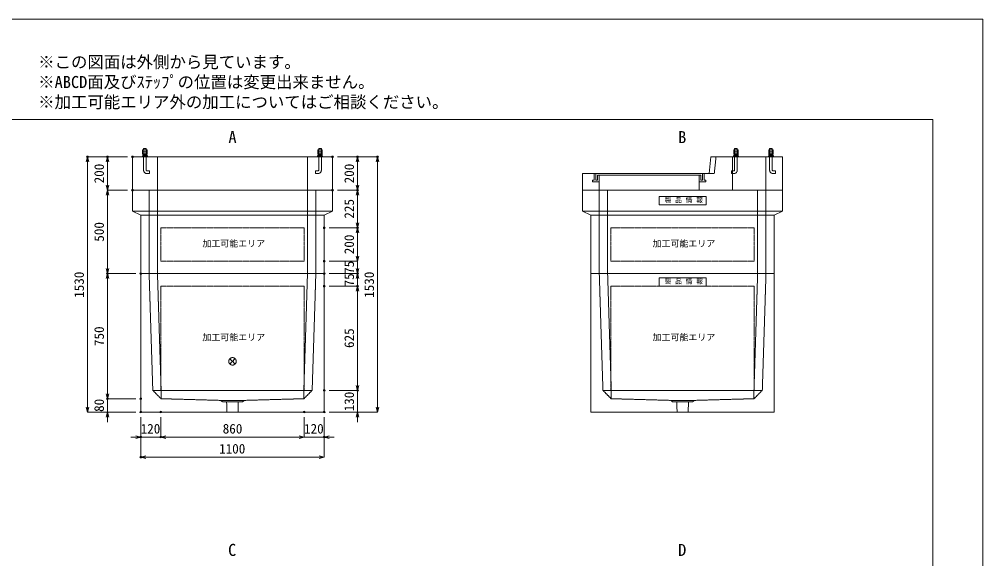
# Model space of a CAD drawing. Units: millimetres, scale not verified. Extents: x -4455 to 4455, y -3150 to 3150.
# Drawn here: x -1324 to 4455, y -84 to 3150 of the extents above; entities that cross this region are included whole.
import ezdxf
from ezdxf.enums import TextEntityAlignment as Align

# ---------------------------------------------------------------- set-up
doc = ezdxf.new("R2010")
doc.units = ezdxf.units.MM
doc.header["$LTSCALE"] = 20
doc.header["$PDMODE"] = 32
doc.header["$PDSIZE"] = 10
doc.linetypes.add('LONG_DASHED1', pattern=[7, 6, -1])
doc.linetypes.add('LONG_DOUBLE_CHAIN', pattern=[21.8, 18, -1, 0.6, -0.6, 0.6, -1])
for name, color, linetype, lineweight in [('0-0_D-TTL', 7, 'Continuous', 9), ('0-1_Defpoints', 7, 'Continuous', 9), ('0-3_D-TTL-TXT', 7, 'Continuous', 9), ('0-4_D-STR-TXT', 7, 'Continuous', 9), ('0-5_D-STR-DIM', 3, 'Continuous', 9), ('0-6_0', 7, 'Continuous', 9), ('0-7_D-STR', 7, 'Continuous', 9), ('0-9_D-STR-STR4', 134, 'LONG_DASHED1', 9), ('0-A_D-STR-STR2', 1, 'Continuous', 9), ('0-B_D-STR-STR1', 7, 'LONG_DASHED1', 9), ('0-C_D-STR-STR5', 1, 'LONG_DOUBLE_CHAIN', 9)]:
    doc.layers.add(name, color=color, linetype=linetype, lineweight=lineweight)
doc.styles.add('ＭＳ ゴシック', font='')
doc.styles.get('ＭＳ ゴシック').set_extended_font_data('MS Gothic')

# ---------------------------------------------------------------- blocks, each defined once
blk = doc.blocks.new('A$C4DE05FD1')
at = {"layer": '0-0_D-TTL', "color": 134}
for p, q in [((4000, 76000), (114800, 76000)), ((114800, 76000), (114800, 4000))]:
    blk.add_line(p, q, dxfattribs=at)
at = {"layer": '0-1_Defpoints', "color": 134}
for p, q in [((0, 84000), (118800, 84000)), ((118800, 84000), (118800, 0))]:
    blk.add_line(p, q, dxfattribs=at)
at = {"layer": '0-3_D-TTL-TXT', "style": 'ＭＳ ゴシック'}
for s, p in [('※この図面は外側から見ています。', (43260.9, 79815.7)), ('※ABCD面及びｽﾃｯﾌﾟの位置は変更出来ません。', (43260.9, 78215.7)), ('※加工可能エリア外の加工についてはご相談ください。', (43260.9, 76615.7))]:
    blk.add_text(s, height=962.2, dxfattribs=at).set_placement(p, align=Align.BOTTOM_LEFT)
blk = doc.blocks.new('_Open30')
at = {"layer": '0-6_0'}
blk.add_line((0, 0), (-20, 0), dxfattribs=at)
blk.add_lwpolyline([(-20, 5.36), (0, 0), (-20, -5.36)], dxfattribs=at)
blk = doc.blocks.new('A$C31CA379A')
at = {"layer": '0-4_D-STR-TXT', "style": 'ＭＳ ゴシック'}
for s, p in [('A', (-325.9, -2190.5)), ('B', (35638.6, -2190.5)), ('C', (-351.4, -35190.5)), ('D', (35638.6, -35190.5))]:
    blk.add_text(s, height=962.2, dxfattribs=at).set_placement(p, align=Align.BOTTOM_LEFT)
blk = doc.blocks.new('A$C44C4220A')
at = {"layer": '0-A_D-STR-STR2'}
for p, q in [((-160, -40), (-120, 0)), ((-120, 0), (120, 0)), ((160, -40), (120, 0)), ((-277.1, -167.2), (-230, -140)), ((-277.1, -390), (-277.1, -167.2)), ((-277.1, -417.2), (-230, -390)), ((-277.1, -390), (277.1, -390)), ((-277.1, -640), (-277.1, -417.2)), ((-277.1, -640), (277.1, -640)), ((-270, -777.1), (-270, -817.1)), ((-252.7, -757.3), (-160, -744.8)), ((-250, -757.1), (-20, -744.3)), ((-250, -837.1), (-20, -824.3)), ((-160, -140), (-160, -40)), ((-160, -752.1), (-160, -640)), ((-160, -880.6), (-160, -832.1)), ((-160, -1000), (-160, -930.6)), ((-138.6, -640), (-138.6, -140)), ((-20, -744.3), (-20, -824.3)), ((20, -674.4), (248.9, -687.2)), ((20, -674.4), (20, -754.4)), ((20, -754.4), (248.9, -767.2)), ((138.6, -640), (138.6, -140)), ((160, -140), (160, -40)), ((160, -682.2), (160, -640)), ((160, -880.6), (160, -762.3)), ((160, -780), (248.9, -767.2)), ((160, -1000), (160, -930.6)), ((268.9, -706.8), (268.9, -747.2)), ((277.1, -390), (277.1, -167.2)), ((277.1, -640), (277.1, -417.2))]:
    blk.add_line(p, q, dxfattribs=at)
at = {"layer": '0-A_D-STR-STR2', "linetype": 'LONG_DASHED1'}
for p, q in [((-160, -1000), (-160, -2600)), ((160, -1000), (160, -2600)), ((-540, -2680), (-240, -2680))]:
    blk.add_line(p, q, dxfattribs=at)
at = {"layer": '0-A_D-STR-STR2'}
blk.add_lwpolyline([(-300, -880.6), (300, -880.6), (300, -930.6), (-300, -930.6)], close=True, dxfattribs=at)
for points in [[(277.1, -167.2), (230, -140), (-230, -140)], [(277.1, -417.2), (230, -390), (-230, -390)]]:
    blk.add_lwpolyline(points, dxfattribs=at)
at = {"layer": '0-A_D-STR-STR2', "linetype": 'LONG_DASHED1'}
blk.add_lwpolyline([(-540, -2680), (-540, -3000), (-240, -3000)], dxfattribs=at)
at = {"layer": '0-A_D-STR-STR2'}
for centre, start, end in [((-250, -777.1), 90, 180), ((-250, -817.1), 180, 270), ((248.9, -707.2), 0, 90), ((248.9, -747.2), 270, 0)]:
    blk.add_arc(centre, 20, start, end, dxfattribs=at)
at = {"layer": '0-A_D-STR-STR2', "linetype": 'LONG_DASHED1'}
for radius in [400, 80]:
    blk.add_arc((-240, -2600), radius, 270, 0, dxfattribs=at)
blk = doc.blocks.new('A$C77A80909')
at = {"layer": '0-7_D-STR'}
for p, q in [((3200, 2000), (3388.1, 4000)), ((3388.1, 4000), (12000, 4000)), ((12000, 0), (12000, 4000)), ((-12000, 2000), (3200, 2000)), ((-12000, 0), (-12000, 2000)), ((12000, 0), (-12000, 0))]:
    blk.add_line(p, q, dxfattribs=at)
at = {"layer": '0-7_D-STR', "linetype": 'LONG_DASHED1'}
for p, q in [((3800, 2000), (4000, 4000)), ((6000, 0), (6000, 4000)), ((10000, 0), (10000, 4000)), ((-10000, 0), (-10000, 1800)), ((2000, 1800), (2000, 0)), ((3200, 2000), (3800, 2000))]:
    blk.add_line(p, q, dxfattribs=at)
at = {"layer": '0-9_D-STR-STR4'}
for points in [[(-10600, 2000), (-10600, 1200), (-10800, 1200), (-10800, 1000), (-10000, 1000)], [(-10000, 1800), (-10200, 1800), (-10200, 1200), (-10400, 1200), (-10400, 2000)], [(-10000, 1800), (2000, 1800), (2200, 1800)], [(2600, 2000), (2600, 1200), (2800, 1200), (2800, 1000), (2000, 1000)], [(2200, 1800), (2200, 1200), (2400, 1200), (2400, 2000)]]:
    blk.add_lwpolyline(points, dxfattribs=at)
at = {"layer": '0-7_D-STR'}
blk.add_blockref('A$C44C4220A', (6400, 5000), dxfattribs=at)
at = {"layer": '0-7_D-STR', "xscale": -1}
blk.add_blockref('A$C44C4220A', (10600, 5000), dxfattribs=at)
blk = doc.blocks.new('A$C1C622216')
at = {"layer": '0-7_D-STR'}
for p, q in [((-12000, 4000), (12000, 4000)), ((-12000, 4000), (-12000, 0)), ((12000, 4000), (12000, 0)), ((-12000, 0), (12000, 0))]:
    blk.add_line(p, q, dxfattribs=at)
at = {"layer": '0-7_D-STR', "linetype": 'LONG_DASHED1'}
for p, q in [((-9000, 4000), (-9000, 0)), ((9000, 4000), (9000, 0))]:
    blk.add_line(p, q, dxfattribs=at)
at = {"layer": '0-7_D-STR', "xscale": -1}
blk.add_blockref('A$C44C4220A', (-10500, 5000), dxfattribs=at)
at = {"layer": '0-7_D-STR'}
blk.add_blockref('A$C44C4220A', (10500, 5000), dxfattribs=at)
blk = doc.blocks.new('A$C737D46CD')
at = {"layer": '0-B_D-STR-STR1', "linetype": 'Continuous'}
blk.add_lwpolyline([(-2820, 0), (2820, 0), (2820, -1000), (-2820, -1000)], close=True, dxfattribs=at)
at = {"layer": '0-B_D-STR-STR1', "style": 'ＭＳ ゴシック'}
blk.add_text('製 品 情 報', height=577.3, dxfattribs=at).set_placement((-2149.6, -882.5), align=Align.BOTTOM_LEFT)
blk = doc.blocks.new('A$C531455C1')
at = {"layer": '0-7_D-STR'}
for p, q in [((-11000, 0), (11000, 0)), ((-11000, -16600), (-11000, 0)), ((11000, -16600), (11000, 0)), ((-11000, -16600), (11000, -16600))]:
    blk.add_line(p, q, dxfattribs=at)
at = {"layer": '0-7_D-STR', "linetype": 'LONG_DASHED1'}
for p, q in [((-10000, 0), (-9560, -14000)), ((-9000, 0), (-8560, -14000)), ((9000, 0), (8560, -14000)), ((10000, 0), (9560, -14000)), ((-8560, -15000), (-9560, -14000)), ((9560, -14000), (-9560, -14000)), ((-8560, -15000), (-8560, -14000)), ((-8560, -15000), (-1400, -15200)), ((8560, -15000), (1400, -15200)), ((8560, -15000), (9560, -14000)), ((8560, -15000), (8560, -14000)), ((-1200, -15380), (-1400, -15200)), ((1400, -15200), (-1400, -15200)), ((1200, -15380), (-1200, -15380)), ((-666, -16600), (-705, -15380)), ((666, -16600), (705, -15380)), ((1200, -15380), (1400, -15200))]:
    blk.add_line(p, q, dxfattribs=at)
at = {"layer": '0-C_D-STR-STR5'}
for p, q in [((8600, -1500), (8600, -14000)), ((8600, -14000), (-8600, -14000))]:
    blk.add_line(p, q, dxfattribs=at)
blk.add_lwpolyline([(8600, -1500), (-8600, -1500), (-8600, -14000)], dxfattribs=at)
at = {"layer": '0-B_D-STR-STR1'}
blk.add_blockref('A$C737D46CD', (0, -500), dxfattribs=at)
blk = doc.blocks.new('A$Cab405fa5')
at = {"layer": '0-7_D-STR'}
for p, q in [((12000, 10000), (-12000, 10000)), ((-12000, 7500), (-12000, 10000)), ((12000, 7500), (12000, 10000)), ((-12000, 7500), (-11000, 7000)), ((-12000, 7500), (12000, 7500)), ((-11000, 0), (-11000, 7000)), ((11000, 7000), (-11000, 7000)), ((12000, 7500), (11000, 7000)), ((11000, 0), (11000, 7000)), ((11000, 0), (-11000, 0))]:
    blk.add_line(p, q, dxfattribs=at)
at = {"layer": '0-7_D-STR', "linetype": 'LONG_DASHED1'}
for p, q in [((-10000, 10000), (-10000, 0)), ((-9000, 10000), (-9000, 0)), ((9000, 10000), (9000, 0)), ((10000, 10000), (10000, 0))]:
    blk.add_line(p, q, dxfattribs=at)
at = {"layer": '0-C_D-STR-STR5'}
for p, q in [((8600, 5500), (8600, 1500)), ((8600, 1500), (-8600, 1500))]:
    blk.add_line(p, q, dxfattribs=at)
blk.add_lwpolyline([(8600, 5500), (-8600, 5500), (-8600, 1500)], dxfattribs=at)
blk = doc.blocks.new('A$Ca88be350')
at = {"layer": '0-7_D-STR'}
for p, q in [((12000, 10000), (-12000, 10000)), ((-12000, 7500), (-12000, 10000)), ((12000, 7500), (12000, 10000)), ((-12000, 7500), (-11000, 7000)), ((-12000, 7500), (12000, 7500)), ((-11000, 0), (-11000, 7000)), ((11000, 7000), (-11000, 7000)), ((12000, 7500), (11000, 7000)), ((11000, 0), (11000, 7000)), ((11000, 0), (-11000, 0))]:
    blk.add_line(p, q, dxfattribs=at)
at = {"layer": '0-7_D-STR', "linetype": 'LONG_DASHED1'}
for p, q in [((-10000, 10000), (-10000, 0)), ((-9000, 10000), (-9000, 0)), ((9000, 10000), (9000, 0)), ((10000, 10000), (10000, 0))]:
    blk.add_line(p, q, dxfattribs=at)
at = {"layer": '0-C_D-STR-STR5'}
for p, q in [((8600, 5500), (8600, 1500)), ((8600, 1500), (-8600, 1500))]:
    blk.add_line(p, q, dxfattribs=at)
blk.add_lwpolyline([(8600, 5500), (-8600, 5500), (-8600, 1500)], dxfattribs=at)
at = {"layer": '0-B_D-STR-STR1'}
blk.add_blockref('A$C737D46CD', (0, 9250), dxfattribs=at)
blk = doc.blocks.new('A$C7CE826D1')
at = {"layer": '0-7_D-STR'}
for p, q in [((-11000, 0), (11000, 0)), ((-11000, -16600), (-11000, 0)), ((11000, -16600), (11000, 0)), ((-11000, -16600), (11000, -16600))]:
    blk.add_line(p, q, dxfattribs=at)
at = {"layer": '0-7_D-STR', "linetype": 'LONG_DASHED1'}
for p, q in [((-10000, 0), (-9560, -14000)), ((-9000, 0), (-8560, -14000)), ((9000, 0), (8560, -14000)), ((10000, 0), (9560, -14000)), ((-8560, -15000), (-9560, -14000)), ((9560, -14000), (-9560, -14000)), ((-8560, -15000), (-8560, -14000)), ((-8560, -15000), (-1400, -15200)), ((8560, -15000), (1400, -15200)), ((8560, -15000), (9560, -14000)), ((8560, -15000), (8560, -14000)), ((-1200, -15380), (-1400, -15200)), ((1400, -15200), (-1400, -15200)), ((1200, -15380), (-1200, -15380)), ((-666, -16600), (-705, -15380)), ((666, -16600), (705, -15380)), ((1200, -15380), (1400, -15200))]:
    blk.add_line(p, q, dxfattribs=at)
at = {"layer": '0-C_D-STR-STR5'}
for p, q in [((8600, -1500), (-8600, -1500)), ((-8600, -1500), (-8600, -14000)), ((8600, -1500), (8600, -14000)), ((8600, -14000), (-8600, -14000))]:
    blk.add_line(p, q, dxfattribs=at)
blk = doc.blocks.new('A$C1C640AAB')
at = {"layer": '0-C_D-STR-STR5'}
for p, q in [((-318.2, -318.2), (318.2, 318.2)), ((-318.2, 318.2), (318.2, -318.2))]:
    blk.add_line(p, q, dxfattribs=at)
blk.add_circle((0, 0), 450, dxfattribs=at)
blk = doc.blocks.new('A$C0da4abec')
at = {"layer": '0-7_D-STR'}
blk.add_blockref('A$C7CE826D1', (0, 0), dxfattribs=at)
at = {"layer": '0-C_D-STR-STR5'}
blk.add_blockref('A$C1C640AAB', (0, -10520), dxfattribs=at)

msp = doc.modelspace()

# ---------------------------------------------------------------- linework, layer by layer
at = {"layer": '0-1_Defpoints'}
for p in [(-915, 2325), (-795, 2325), (-645, 2325), (555, 2325), (705, 2325), (825, 2325), (-645, 2125), (555, 2125), (555, 2125), (705, 2125), (505, 1900), (705, 1900), (505, 1700), (-795, 1625), (-795, 1625), (-595, 1625), (-595, 1625), (505, 1625), (505, 1625), (705, 1625), (505, 1550), (505, 1550), (705, 1550), (705, 1550), (505, 925), (705, 925), (-795, 875), (-595, 875), (-595, 795), (-595, 795), (-595, 795), (-475, 795), (385, 795), (505, 795), (505, 795), (505, 795), (-595, 645), (-475, 645), (505, 645), (-595, 525)]:
    msp.add_point(p, dxfattribs=at)
at = {"layer": '0-5_D-STR-DIM'}
for p, q in [((-675, 2325), (-915, 2325)), ((-675, 2325), (-795, 2325)), ((585, 2325), (705, 2325)), ((585, 2325), (825, 2325)), ((-915, 825), (-915, 2295)), ((-795, 2155), (-795, 2295)), ((705, 2155), (705, 2295)), ((825, 825), (825, 2295)), ((-675, 2125), (-795, 2125)), ((-675, 2125), (-795, 2125)), ((-795, 2095), (-795, 1655)), ((585, 2125), (705, 2125)), ((585, 2125), (705, 2125)), ((705, 1930), (705, 2095)), ((535, 1900), (705, 1900)), ((535, 1900), (705, 1900)), ((705, 1730), (705, 1870)), ((705, 1730), (705, 1760)), ((535, 1700), (705, 1700)), ((535, 1700), (705, 1700)), ((705, 1700), (705, 1625)), ((705, 1655), (705, 1685)), ((-625, 1625), (-795, 1625)), ((-625, 1625), (-795, 1625)), ((535, 1625), (705, 1625)), ((535, 1625), (705, 1625)), ((705, 1625), (705, 1550)), ((-795, 905), (-795, 1595)), ((705, 1595), (705, 1565)), ((535, 1550), (705, 1550)), ((535, 1550), (705, 1550)), ((705, 955), (705, 1520)), ((705, 1520), (705, 1490)), ((705, 955), (705, 985)), ((-795, 905), (-795, 935)), ((535, 925), (705, 925)), ((535, 925), (705, 925)), ((705, 795), (705, 925)), ((-625, 875), (-795, 875)), ((-795, 795), (-795, 875)), ((-625, 875), (-795, 875)), ((-625, 795), (-915, 795)), ((-625, 795), (-795, 795)), ((-795, 765), (-795, 735)), ((-595, 765), (-595, 525)), ((-595, 765), (-595, 645)), ((-475, 765), (-475, 645)), ((-475, 765), (-475, 645)), ((385, 765), (385, 645)), ((385, 765), (385, 645)), ((505, 765), (505, 645)), ((505, 765), (505, 525)), ((535, 795), (705, 795)), ((535, 795), (825, 795)), ((705, 765), (705, 735)), ((-625, 645), (-655, 645)), ((-475, 645), (-595, 645)), ((355, 645), (-445, 645)), ((-445, 645), (-415, 645)), ((355, 645), (325, 645)), ((385, 645), (505, 645)), ((535, 645), (565, 645)), ((475, 525), (-565, 525))]:
    msp.add_line(p, q, dxfattribs=at)

# ---------------------------------------------------------------- block references
at = {"layer": '0-0_D-TTL', "xscale": 0.075, "yscale": 0.075}
msp.add_blockref('A$C4DE05FD1', (-4455, -3150), dxfattribs=at)
at = {"layer": '0-4_D-STR-TXT', "xscale": 0.075, "yscale": 0.075}
msp.add_blockref('A$C31CA379A', (-45, 2550), dxfattribs=at)
at = {"layer": '0-5_D-STR-DIM', "xscale": 1.5, "yscale": 1.5}
for p, rotation in [((-915, 2325), 90), ((-795, 2325), 90), ((705, 2325), 90), ((825, 2325), 90), ((-795, 2125), 270), ((705, 2125), 270), ((-795, 2125), 90), ((705, 2125), 90), ((705, 1900), 270), ((705, 1900), 90), ((705, 1700), 270), ((705, 1700), 270), ((-795, 1625), 270), ((-795, 1625), 90), ((705, 1625), 270), ((705, 1625), 90), ((705, 1550), 90), ((705, 1550), 90), ((705, 925), 270), ((705, 925), 270), ((-795, 875), 270), ((-795, 875), 270), ((-915, 795), 270), ((825, 795), 270), ((-795, 795), 90), ((705, 795), 90), ((-475, 645), 180), ((-475, 645), 180), ((505, 645), 180), ((-595, 525), 180)]:
    msp.add_blockref('_Open30', p, dxfattribs=dict(at, rotation=rotation))
for p in [(-595, 645), (385, 645), (385, 645), (505, 525)]:
    msp.add_blockref('_Open30', p, dxfattribs=at)
at = {"layer": '0-7_D-STR', "xscale": 0.05, "yscale": 0.05}
for name, p in [('A$C1C622216', (-45, 2125)), ('A$C77A80909', (2655, 2125)), ('A$Cab405fa5', (-45, 1625)), ('A$Ca88be350', (2655, 1625)), ('A$C0da4abec', (-45, 1625)), ('A$C531455C1', (2655, 1625))]:
    msp.add_blockref(name, p, dxfattribs=at)

# ---------------------------------------------------------------- texts
at = {"layer": '0-5_D-STR-DIM', "style": 'ＭＳ ゴシック'}
for s, p in [('200', (-798.9, 2166.2)), ('200', (701.1, 2166.2)), ('225', (701.1, 1954.48)), ('500', (-798.9, 1816.35)), ('200', (701.1, 1741.2)), ('75', (701.1, 1623.38)), ('1530', (-918.9, 1479.72)), ('75', (701.1, 1548.38)), ('1530', (821.1, 1479.72)), ('750', (-798.9, 1190.6)), ('625', (701.1, 1179.18)), ('80', (-798.9, 795.85)), ('130', (701.1, 799.22))]:
    msp.add_text(s, height=57.77, rotation=90, dxfattribs=at).set_placement(p, align=Align.BOTTOM_LEFT)
for s, p in [('120', (-595.78, 648.9)), ('860', (-103.65, 648.9)), ('120', (384.22, 648.9)), ('1100', (-125.28, 528.9))]:
    msp.add_text(s, height=57.77, dxfattribs=at).set_placement(p, align=Align.BOTTOM_LEFT)
at = {"layer": '0-C_D-STR-STR5', "style": 'ＭＳ ゴシック'}
for p in [(-225.48, 1774.75), (2474.52, 1774.75), (-225.48, 1212.53), (2474.52, 1212.53)]:
    msp.add_text('加工可能エリア', height=38.42, dxfattribs=at).set_placement(p, align=Align.BOTTOM_LEFT)

doc.saveas('drawing.dxf')
